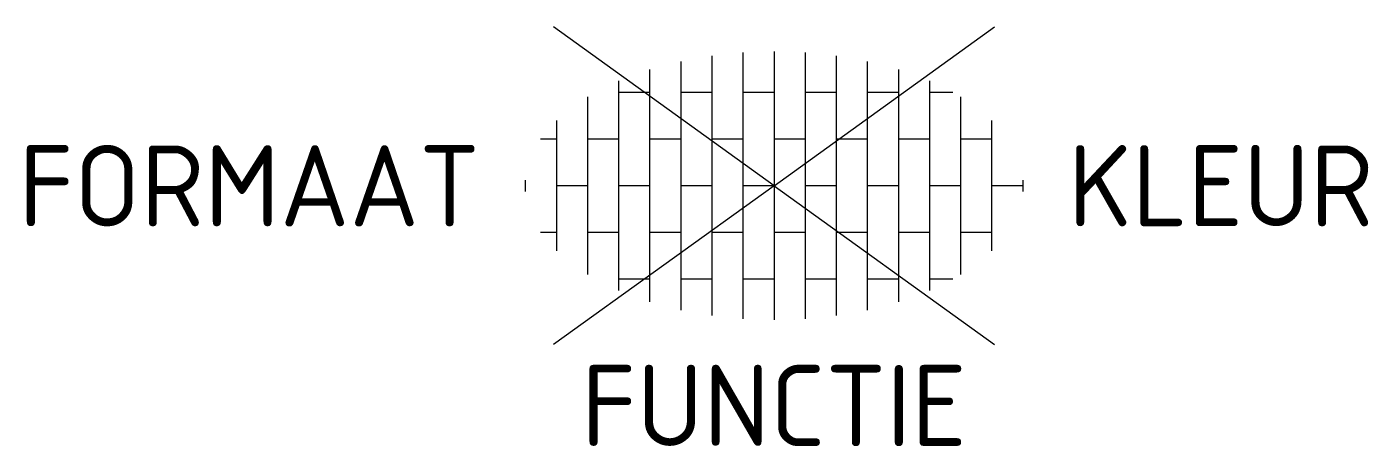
# Model space of a CAD drawing. Header units: metres. Extents: x -16.6 to 13.2, y -5.8 to 3.5.
import ezdxf
from ezdxf.enums import TextEntityAlignment as Align

# ---------------------------------------------------------------- set-up
doc = ezdxf.new("R2010")
doc.units = ezdxf.units.M
doc.styles.add('NLCS-ISO', font='NLCS-ISO.ttf')

msp = doc.modelspace()

# ---------------------------------------------------------------- linework, layer by layer
for p, q in [((0, 0), (-4.895, 3.524)), ((0, 0), (4.895, 3.524)), ((-2.07, 2.758), (-2.07, -2.758)), ((-1.38, 2.881), (-1.38, -2.881)), ((-0.69, 2.952), (-0.69, -2.952)), ((0, 2.975), (0, -2.975)), ((0.69, 2.952), (0.69, -2.952)), ((1.38, 2.881), (1.38, -2.881)), ((2.07, 2.758), (2.07, -2.758)), ((-2.76, 2.577), (-2.76, -2.577)), ((2.76, 2.577), (2.76, -2.577)), ((-3.45, 2.324), (-3.45, -2.324)), ((3.45, 2.324), (3.45, -2.324)), ((-4.14, 1.97), (-4.14, -1.97)), ((-2.76, 2.07), (-3.45, 2.07)), ((-1.38, 2.07), (-2.07, 2.07)), ((0, 2.07), (-0.69, 2.07)), ((1.38, 2.07), (0.69, 2.07)), ((2.76, 2.07), (2.07, 2.07)), ((3.968, 2.07), (3.45, 2.07)), ((4.14, 1.97), (4.14, -1.97)), ((-4.83, 1.445), (-4.83, -1.445)), ((4.83, 1.445), (4.83, -1.445)), ((-4.83, 1.035), (-5.18, 1.035)), ((-3.45, 1.035), (-4.14, 1.035)), ((-2.07, 1.035), (-2.76, 1.035)), ((-0.69, 1.035), (-1.38, 1.035)), ((0.69, 1.035), (0, 1.035)), ((2.07, 1.035), (1.38, 1.035)), ((3.45, 1.035), (2.76, 1.035)), ((4.83, 1.035), (4.14, 1.035)), ((-5.52, 0.127), (-5.52, -0.127)), ((0, 0), (-4.895, -3.524)), ((-4.14, 0), (-4.83, 0)), ((-2.76, 0), (-3.45, 0)), ((-1.38, 0), (-2.07, 0)), ((0, 0), (4.895, -3.524)), ((5.52, 0.127), (5.52, -0.127)), ((0, 0), (-0.69, 0)), ((1.38, 0), (0.69, 0)), ((2.76, 0), (2.07, 0)), ((4.14, 0), (3.45, 0)), ((5.52, 0), (4.83, 0)), ((-4.83, -1.035), (-5.18, -1.035)), ((-3.45, -1.035), (-4.14, -1.035)), ((-2.07, -1.035), (-2.76, -1.035)), ((-0.69, -1.035), (-1.38, -1.035)), ((0.69, -1.035), (0, -1.035)), ((2.07, -1.035), (1.38, -1.035)), ((3.45, -1.035), (2.76, -1.035)), ((4.83, -1.035), (4.14, -1.035)), ((-2.76, -2.07), (-3.45, -2.07)), ((-1.38, -2.07), (-2.07, -2.07)), ((0, -2.07), (-0.69, -2.07)), ((1.38, -2.07), (0.69, -2.07)), ((2.76, -2.07), (2.07, -2.07)), ((3.968, -2.07), (3.45, -2.07))]:
    msp.add_line(p, q)

# ---------------------------------------------------------------- texts
at = {"style": 'NLCS-ISO'}
msp.add_attdef('FORMAAT', text='DF', height=1.8, dxfattribs=at).set_placement((-6.525, 0), align=Align.MIDDLE_RIGHT)
msp.add_attdef('KLEUR', text='G', height=1.8, dxfattribs=at).set_placement((6.525, 0), align=Align.MIDDLE_LEFT)
at = {"style": 'NLCS-ISO', "flags": 1}
msp.add_attdef('FUNCTIE', text='', height=1.8, dxfattribs=at).set_placement((0, -3.975), align=Align.TOP_CENTER)

doc.saveas('drawing.dxf')
